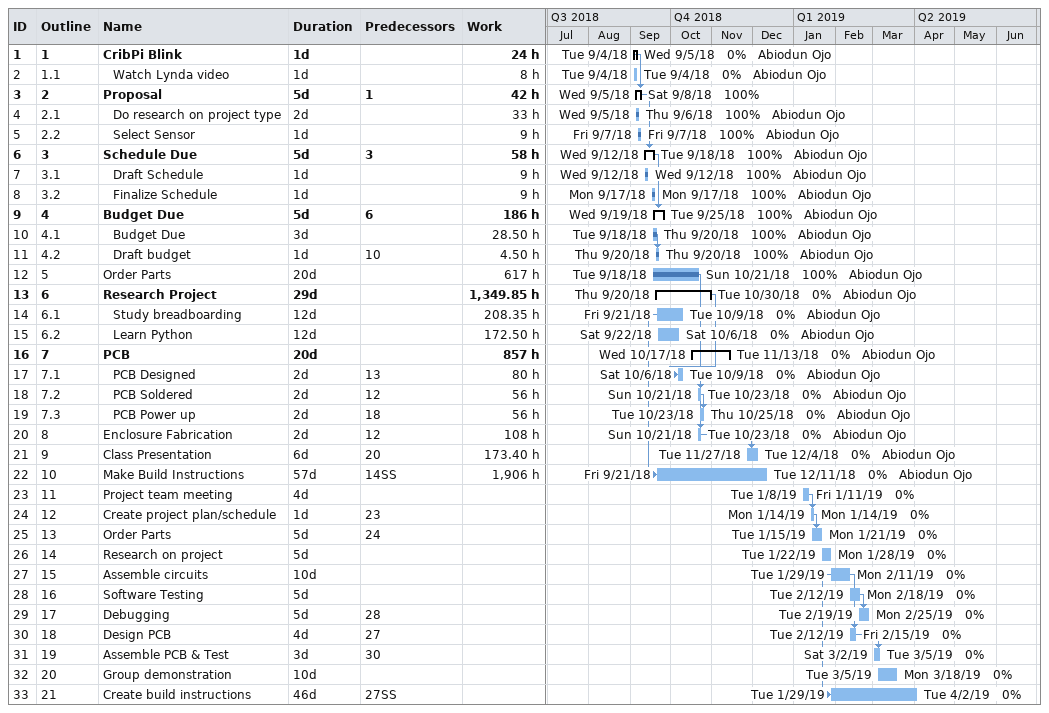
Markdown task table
| ID | WBS | Task | Duration | Start | Finish | Predecessors | Resources | % complete | Work (h) |
|---|---|---|---|---|---|---|---|---|---|
| 1 | 1 | **CribPi Blink** | 1d | 2018-09-04 | 2018-09-05 |  | Abiodun Ojo | 0 | 24 |
| 2 | 1.1 | Watch Lynda video | 1d | 2018-09-04 | 2018-09-04 |  | Abiodun Ojo | 0 | 8 |
| 3 | 2 | **Proposal** | 5d | 2018-09-05 | 2018-09-08 | 1 |  | 100 | 42 |
| 4 | 2.1 | Do research on project type | 2d | 2018-09-05 | 2018-09-06 |  | Abiodun Ojo | 100 | 33 |
| 5 | 2.2 | Select Sensor | 1d | 2018-09-07 | 2018-09-07 |  | Abiodun Ojo | 100 | 9 |
| 6 | 3 | **Schedule Due** | 5d | 2018-09-12 | 2018-09-18 | 3 | Abiodun Ojo | 100 | 58 |
| 7 | 3.1 | Draft Schedule | 1d | 2018-09-12 | 2018-09-12 |  | Abiodun Ojo | 100 | 9 |
| 8 | 3.2 | Finalize Schedule | 1d | 2018-09-17 | 2018-09-17 |  | Abiodun Ojo | 100 | 9 |
| 9 | 4 | **Budget Due** | 5d | 2018-09-19 | 2018-09-25 | 6 | Abiodun Ojo | 100 | 186 |
| 10 | 4.1 | Budget Due | 3d | 2018-09-18 | 2018-09-20 |  | Abiodun Ojo | 100 | 28.50 |
| 11 | 4.2 | Draft budget | 1d | 2018-09-20 | 2018-09-20 | 10 | Abiodun Ojo | 100 | 4.50 |
| 12 | 5 | Order Parts | 20d | 2018-09-18 | 2018-10-21 |  | Abiodun Ojo | 100 | 617 |
| 13 | 6 | **Research Project** | 29d | 2018-09-20 | 2018-10-30 |  | Abiodun Ojo | 0 | 1349.85 |
| 14 | 6.1 | Study breadboarding | 12d | 2018-09-21 | 2018-10-09 |  | Abiodun Ojo | 0 | 208.35 |
| 15 | 6.2 | Learn Python | 12d | 2018-09-22 | 2018-10-06 |  | Abiodun Ojo | 0 | 172.50 |
| 16 | 7 | **PCB** | 20d | 2018-10-17 | 2018-11-13 |  | Abiodun Ojo | 0 | 857 |
| 17 | 7.1 | PCB Designed | 2d | 2018-10-06 | 2018-10-09 | 13 | Abiodun Ojo | 0 | 80 |
| 18 | 7.2 | PCB Soldered | 2d | 2018-10-21 | 2018-10-23 | 12 | Abiodun Ojo | 0 | 56 |
| 19 | 7.3 | PCB Power up | 2d | 2018-10-23 | 2018-10-25 | 18 | Abiodun Ojo | 0 | 56 |
| 20 | 8 | Enclosure Fabrication | 2d | 2018-10-21 | 2018-10-23 | 12 | Abiodun Ojo | 0 | 108 |
| 21 | 9 | Class Presentation | 6d | 2018-11-27 | 2018-12-04 | 20 | Abiodun Ojo | 0 | 173.40 |
| 22 | 10 | Make Build Instructions | 57d | 2018-09-21 | 2018-12-11 | 14SS | Abiodun Ojo | 0 | 1906 |
| 23 | 11 | Project team meeting | 4d | 2019-01-08 | 2019-01-11 |  |  | 0 |  |
| 24 | 12 | Create project plan/schedule | 1d | 2019-01-14 | 2019-01-14 | 23 |  | 0 |  |
| 25 | 13 | Order Parts | 5d | 2019-01-15 | 2019-01-21 | 24 |  | 0 |  |
| 26 | 14 | Research on project | 5d | 2019-01-22 | 2019-01-28 |  |  | 0 |  |
| 27 | 15 | Assemble circuits | 10d | 2019-01-29 | 2019-02-11 |  |  | 0 |  |
| 28 | 16 | Software Testing | 5d | 2019-02-12 | 2019-02-18 |  |  | 0 |  |
| 29 | 17 | Debugging | 5d | 2019-02-19 | 2019-02-25 | 28 |  | 0 |  |
| 30 | 18 | Design PCB | 4d | 2019-02-12 | 2019-02-15 | 27 |  | 0 |  |
| 31 | 19 | Assemble PCB & Test | 3d | 2019-03-02 | 2019-03-05 | 30 |  | 0 |  |
| 32 | 20 | Group demonstration | 10d | 2019-03-05 | 2019-03-18 |  |  | 0 |  |
| 33 | 21 | Create build instructions | 46d | 2019-01-29 | 2019-04-02 | 27SS |  | 0 |  |
